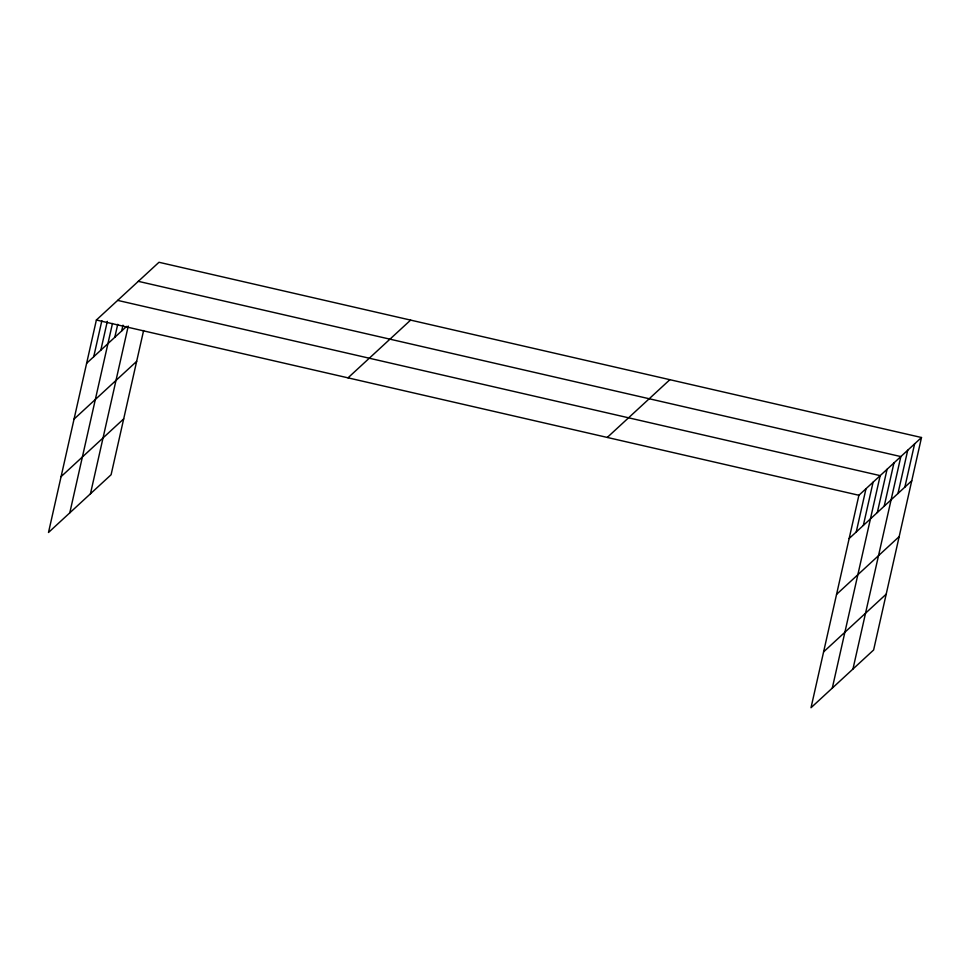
<?xml version="1.0" encoding="UTF-8"?>
<svg xmlns="http://www.w3.org/2000/svg" width="970" height="970" viewBox="0 0 970 970"><rect width="100%" height="100%" fill="white"/><g stroke="black" fill="none" stroke-linecap="round" stroke-linejoin="round"><path stroke-width="1.45" d="M921.5 437.518L858.899 495.27L811.017 707.724L873.618 649.985L921.5 437.518L158.983 262.276L96.382 320.015L48.5 532.481L111.101 474.73L143.608 330.515M93.726 356.73L101.85 320.682M100.819 350.182L107.318 321.349M69.791 512.839L112.471 323.459M114.799 337.293L117.734 324.307M121.686 330.94L122.996 325.168M90.452 493.791L128.246 326.053M856.243 531.972L865.992 488.722M863.336 525.437L873.085 482.175M832.296 688.094L880.178 475.627L117.661 300.385M877.316 512.536L887.065 469.286M884.203 506.182L893.952 462.933M852.957 669.033L900.839 456.579L138.322 281.336M897.977 493.487L907.726 450.225M904.864 487.134L914.613 443.872M86.633 363.277L126.609 326.405M74.047 419.113L136.661 361.373M61.086 476.634L123.687 418.894M348.012 377.851L410.613 320.112M607.268 437.434L669.87 379.694M849.15 538.52L911.751 480.78M836.564 594.355L899.166 536.616M823.591 651.888L886.204 594.149M96.382 320.015L858.899 495.27"/></g></svg>
